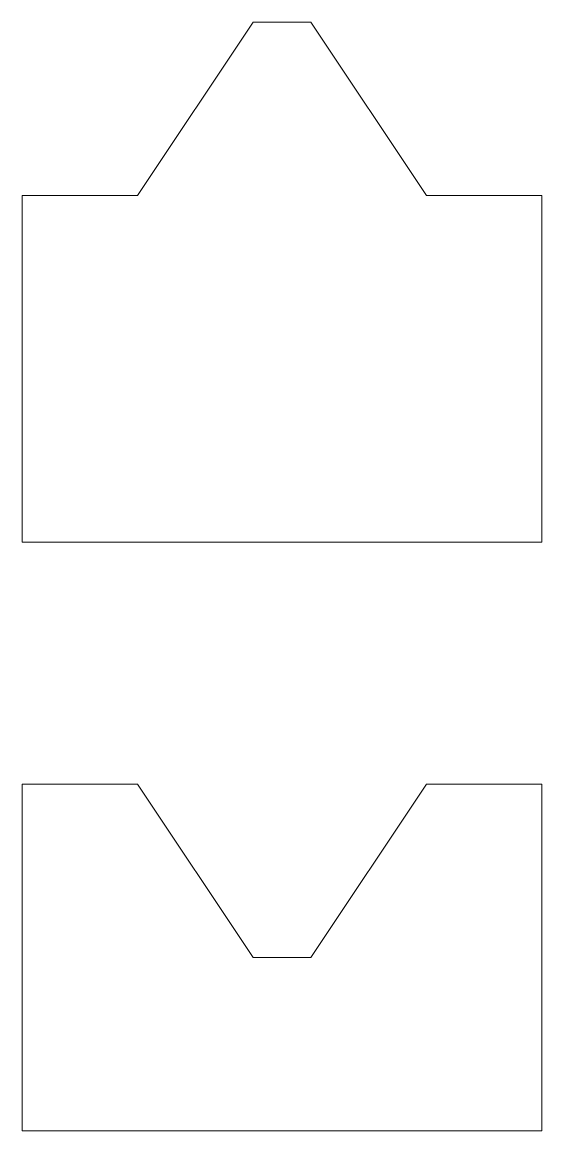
# Model space of a CAD drawing. Header units: inches. Extents: x 22.5 to 49.5, y 12.5 to 70.1.
import ezdxf

# ---------------------------------------------------------------- set-up
doc = ezdxf.new("R2010")
doc.units = ezdxf.units.IN
doc.header["$MEASUREMENT"] = 0

msp = doc.modelspace()

# ---------------------------------------------------------------- linework, layer by layer
at = {"color": 1, "lineweight": 0}
for p, q in [((34.488, 70.115), (28.488, 61.115)), ((34.488, 70.115), (37.488, 70.115)), ((37.488, 70.115), (43.488, 61.115)), ((22.488, 43.115), (22.488, 61.115)), ((22.488, 61.115), (28.488, 61.115)), ((49.488, 61.115), (43.488, 61.115)), ((49.488, 43.115), (49.488, 61.115)), ((22.488, 43.115), (49.488, 43.115)), ((22.488, 12.535), (22.488, 30.535)), ((22.488, 30.535), (28.488, 30.535)), ((34.488, 21.535), (28.488, 30.535)), ((37.488, 21.535), (43.488, 30.535)), ((49.488, 30.535), (43.488, 30.535)), ((49.488, 12.535), (49.488, 30.535)), ((34.488, 21.535), (37.488, 21.535)), ((22.488, 12.535), (49.488, 12.535))]:
    msp.add_line(p, q, dxfattribs=at)

doc.saveas('drawing.dxf')
